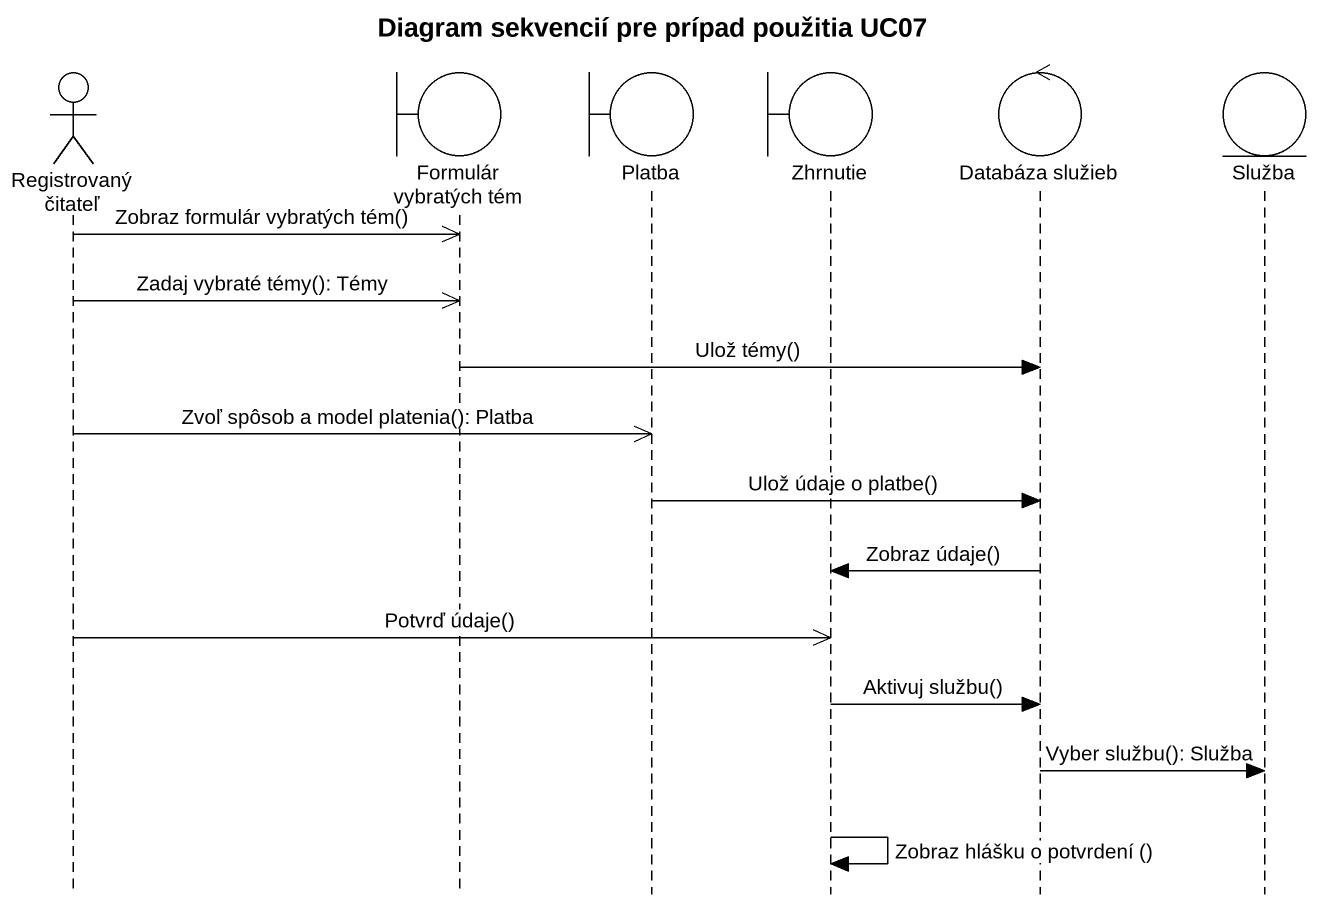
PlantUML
@startuml
title Diagram sekvencií pre prípad použitia UC07
hide footbox
actor "Registrovaný čitateľ" as Registrovaný_čitateľ
boundary "Formulár vybratých tém" as Formulár_vybratých_tém
boundary Platba
boundary Zhrnutie
control "Databáza služieb" as Databáza_služieb
entity Služba

Registrovaný_čitateľ ->> Formulár_vybratých_tém : Zobraz formulár vybratých tém()
Registrovaný_čitateľ ->> Formulár_vybratých_tém : Zadaj vybraté témy(): Témy
Formulár_vybratých_tém -> Databáza_služieb : Ulož témy()
Registrovaný_čitateľ ->> Platba : Zvoľ spôsob a model platenia(): Platba
Platba -> Databáza_služieb : Ulož údaje o platbe()
Databáza_služieb -> Zhrnutie : Zobraz údaje()
Registrovaný_čitateľ ->> Zhrnutie : Potvrď údaje()
Zhrnutie -> Databáza_služieb : Aktivuj službu()
Databáza_služieb -> Služba : Vyber službu(): Služba
Zhrnutie -> Zhrnutie : Zobraz hlášku o potvrdení ()
@enduml
